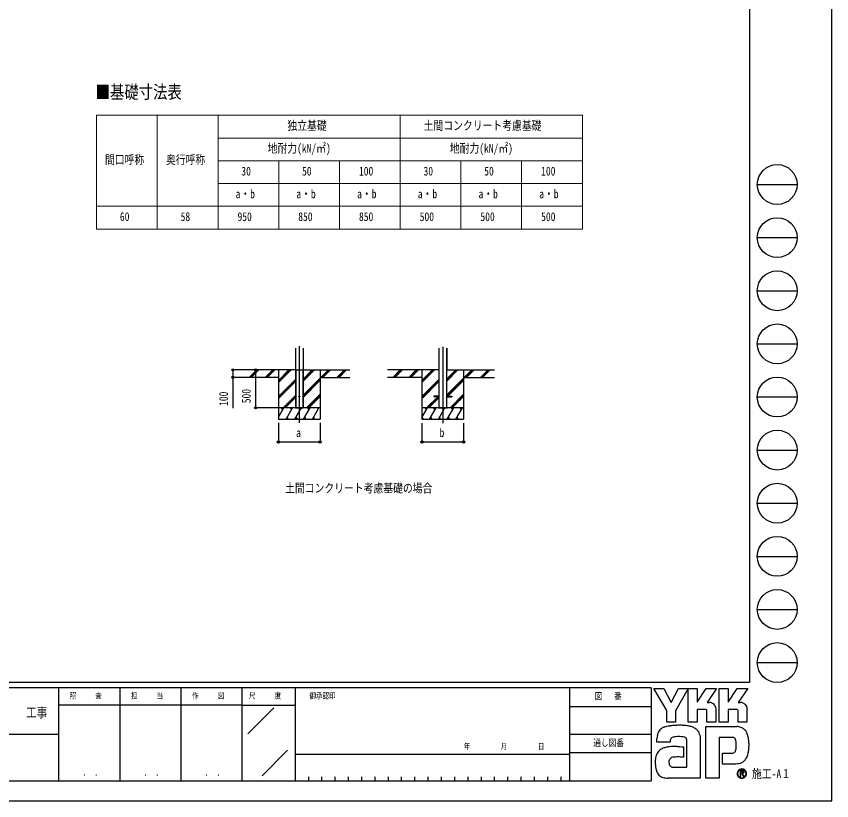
# Model space of a CAD drawing. Units: millimetres, scale not verified. Extents: x -14718 to 14718, y -10397 to 10401.
# Drawn here: x 3975 to 14718, y -10389 to -52 of the extents above; entities that cross this region are included whole.
import ezdxf
from ezdxf.enums import TextEntityAlignment as Align

# ---------------------------------------------------------------- set-up
doc = ezdxf.new("R2010")
doc.units = ezdxf.units.MM
doc.header["$LTSCALE"] = 50
doc.layers.add('0-1_TABLE1', color=7, linetype='Continuous', lineweight=18)
for name, color, linetype in [('0-2_USER1', 3, 'Continuous'), ('0-4_YKK_12', 2, 'Continuous'), ('0-5_YKK_A1', 4, 'Continuous'), ('0-6_YKK_D', 6, 'Continuous'), ('0-7_YKK_ZWAK', 7, 'Continuous')]:
    doc.layers.add(name, color=color, linetype=linetype)
doc.styles.add('ＭＳ ゴシック', font='')
doc.styles.get('ＭＳ ゴシック').set_extended_font_data('MS Gothic')

msp = doc.modelspace()

# ---------------------------------------------------------------- linework, layer by layer
at = {"layer": '0-1_TABLE1'}
for p, q in [((5032.57, -1356.6), (11432.57, -1356.6)), ((5032.57, -1356.6), (5032.57, -2856.6)), ((5832.57, -1356.6), (5832.57, -2856.6)), ((6632.57, -1356.6), (6632.57, -2856.6)), ((9032.57, -1356.6), (9032.57, -2856.6)), ((6632.57, -1656.6), (11432.57, -1656.6)), ((6632.57, -1956.6), (11432.57, -1956.6)), ((7432.57, -1956.6), (7432.57, -2856.6)), ((8232.57, -1956.6), (8232.57, -2856.6)), ((9832.57, -1956.6), (9832.57, -2856.6)), ((10632.57, -1956.6), (10632.57, -2856.6)), ((6632.57, -2256.6), (11432.57, -2256.6)), ((5032.57, -2856.6), (11432.57, -2856.6))]:
    msp.add_line(p, q, dxfattribs=at)
for points in [[(11432.57, -1356.6), (11432.57, -1956.6), (11432.57, -2856.6)], [(5032.57, -2556.6), (7432.57, -2556.6), (8232.57, -2556.6), (11432.57, -2556.6)]]:
    msp.add_lwpolyline(points, dxfattribs=at)
at = {"layer": '0-4_YKK_12'}
for p, q in [((7702.57, -4397.75), (7702.57, -5411.6)), ((9593.57, -4409.4), (9593.57, -5412.6))]:
    msp.add_line(p, q, dxfattribs=at)
at = {"layer": '0-5_YKK_A1'}
for p, q in [((7652.57, -4427.25), (7652.57, -5211.6)), ((7752.57, -4427.25), (7752.57, -5211.6)), ((7752.57, -4427.25), (7752.57, -5211.6)), ((9543.17, -4427.25), (9543.17, -4712.6)), ((9543.57, -4427.25), (9543.57, -5212.6)), ((9643.57, -4427.25), (9643.57, -5212.6)), ((9645.17, -4427.25), (9645.17, -4712.6)), ((7652.57, -4711.6), (6976.62, -4711.6)), ((7043.3, -4810.2), (7141.9, -4711.6)), ((7056.04, -4811.6), (7156.04, -4711.6)), ((7070.19, -4811.6), (7170.19, -4711.6)), ((7255.44, -4810.2), (7354.03, -4711.6)), ((7268.18, -4811.6), (7368.18, -4711.6)), ((7282.32, -4811.6), (7382.32, -4711.6)), ((7427.57, -4711.6), (7427.57, -5361.6)), ((7427.57, -4878.48), (7594.45, -4711.6)), ((7427.57, -4864.34), (7580.31, -4711.6)), ((7427.57, -4850.2), (7566.17, -4711.6)), ((7652.57, -4711.6), (7752.57, -4711.6)), ((7655.07, -4711.6), (7655.07, -5211.6)), ((7656.57, -4711.6), (7656.57, -5211.6)), ((7748.57, -4711.6), (7748.57, -5211.6)), ((7750.07, -4711.6), (7750.07, -5211.6)), ((7752.57, -4861.85), (7902.82, -4711.6)), ((7752.57, -4847.71), (7888.68, -4711.6)), ((7752.57, -4833.56), (7874.53, -4711.6)), ((7752.57, -4711.6), (8368.19, -4711.6)), ((7977.57, -4711.6), (7977.57, -5361.6)), ((7986.67, -4811.6), (8086.67, -4711.6)), ((8000.81, -4811.6), (8100.81, -4711.6)), ((8014.95, -4811.6), (8114.95, -4711.6)), ((8198.8, -4811.6), (8298.8, -4711.6)), ((8212.94, -4811.6), (8312.94, -4711.6)), ((8227.08, -4811.6), (8327.08, -4711.6)), ((9542.76, -4712.6), (8867.62, -4712.6)), ((8934.31, -4811.2), (9032.9, -4712.6)), ((8947.04, -4812.6), (9047.05, -4712.6)), ((8961.19, -4812.6), (9061.19, -4712.6)), ((9146.44, -4811.2), (9245.04, -4712.6)), ((9159.18, -4812.6), (9259.18, -4712.6)), ((9173.32, -4812.6), (9273.32, -4712.6)), ((9318.57, -4712.6), (9318.57, -5362.6)), ((9318.57, -4879.48), (9485.45, -4712.6)), ((9318.57, -4865.34), (9471.31, -4712.6)), ((9318.57, -4851.2), (9457.17, -4712.6)), ((9542.27, -4712.6), (9542.87, -4712.6)), ((9643.57, -4862.85), (9793.82, -4712.6)), ((9643.57, -4848.71), (9779.68, -4712.6)), ((9643.57, -4834.56), (9765.54, -4712.6)), ((9643.57, -4712.6), (9643.67, -4712.6)), ((9643.67, -4712.6), (9643.97, -4712.6)), ((9644.38, -4712.6), (10276.78, -4712.6)), ((9644.87, -4712.6), (9645.17, -4712.6)), ((9868.57, -4712.6), (9868.57, -5362.6)), ((9877.67, -4812.6), (9977.67, -4712.6)), ((9891.81, -4812.6), (9991.81, -4712.6)), ((9905.95, -4812.6), (10005.95, -4712.6)), ((10089.8, -4812.6), (10189.8, -4712.6)), ((10103.94, -4812.6), (10203.94, -4712.6)), ((10118.08, -4812.6), (10218.08, -4712.6)), ((7427.57, -4811.6), (6976.62, -4811.6)), ((7752.57, -5045.69), (7977.57, -4820.7)), ((7977.57, -4811.6), (8368.19, -4811.6)), ((9318.57, -4812.6), (8867.62, -4812.6)), ((9643.57, -5046.69), (9868.57, -4821.7)), ((9868.57, -4812.6), (10276.78, -4812.6)), ((7427.57, -5062.33), (7652.57, -4837.33)), ((7427.57, -5076.47), (7652.57, -4851.47)), ((7427.57, -5090.61), (7652.57, -4865.61)), ((7752.57, -5059.84), (7977.57, -4834.84)), ((7752.57, -5073.98), (7977.57, -4848.98)), ((9318.57, -5063.33), (9543.57, -4838.33)), ((9318.57, -5077.47), (9543.57, -4852.47)), ((9318.57, -5091.61), (9543.57, -4866.61)), ((9646.31, -5058.1), (9868.57, -4835.84)), ((9660.45, -5058.1), (9868.57, -4849.98)), ((7798.79, -5211.6), (7977.57, -5032.83)), ((7812.94, -5211.6), (7977.57, -5046.97)), ((9689.79, -5212.6), (9868.57, -5033.83)), ((9703.94, -5212.6), (9868.57, -5047.97)), ((7490.43, -5211.6), (7652.57, -5049.46)), ((7504.57, -5211.6), (7652.57, -5063.6)), ((7518.71, -5211.6), (7652.57, -5077.74)), ((7827.08, -5211.6), (7977.57, -5061.11)), ((9381.43, -5212.6), (9526.93, -5067.1)), ((9395.57, -5212.6), (9541.07, -5067.1)), ((9409.71, -5212.6), (9543.57, -5078.74)), ((9543.57, -5058.1), (9476.07, -5058.1)), ((9476.07, -5058.1), (9476.07, -5067.1)), ((9543.57, -5067.1), (9476.07, -5067.1)), ((9535.93, -5058.1), (9543.57, -5050.46)), ((9535.93, -5058.1), (9543.57, -5050.46)), ((9643.57, -5058.1), (9711.07, -5058.1)), ((9643.57, -5074.98), (9651.45, -5067.1)), ((9643.57, -5074.98), (9651.45, -5067.1)), ((9643.57, -5067.1), (9711.07, -5067.1)), ((9711.07, -5058.1), (9711.07, -5067.1)), ((9718.08, -5212.6), (9868.57, -5062.11)), ((7977.57, -5211.6), (7427.57, -5211.6)), ((7427.57, -5337.05), (7500, -5211.6)), ((7485, -5237.58), (7470, -5211.6)), ((7528.87, -5361.6), (7615.47, -5211.6)), ((7600.47, -5237.58), (7585.47, -5211.6)), ((7644.34, -5361.6), (7730.94, -5211.6)), ((7715.94, -5237.58), (7700.94, -5211.6)), ((7759.81, -5361.6), (7846.41, -5211.6)), ((7831.41, -5237.58), (7816.41, -5211.6)), ((7875.28, -5361.6), (7961.88, -5211.6)), ((9868.57, -5212.6), (9318.57, -5212.6)), ((9318.57, -5338.05), (9391, -5212.6)), ((9376, -5238.58), (9361, -5212.6)), ((9419.87, -5362.6), (9506.47, -5212.6)), ((9491.47, -5238.58), (9476.47, -5212.6)), ((9532.67, -5212.6), (9654.47, -5212.6)), ((9535.34, -5362.6), (9621.94, -5212.6)), ((9606.94, -5238.58), (9591.94, -5212.6)), ((9650.81, -5362.6), (9737.41, -5212.6)), ((9722.41, -5238.58), (9707.41, -5212.6)), ((9766.28, -5362.6), (9852.88, -5212.6)), ((9837.88, -5238.58), (9822.88, -5212.6)), ((7427.57, -5361.6), (7977.57, -5361.6)), ((7543.86, -5335.62), (7558.86, -5361.6)), ((7659.33, -5335.62), (7674.33, -5361.6)), ((7774.81, -5335.62), (7789.81, -5361.6)), ((7890.27, -5335.62), (7905.27, -5361.6)), ((9318.57, -5362.6), (9868.57, -5362.6)), ((9319.4, -5336.62), (9334.39, -5362.6)), ((9434.87, -5336.62), (9449.86, -5362.6)), ((9550.34, -5336.62), (9565.33, -5362.6)), ((9665.81, -5336.62), (9680.81, -5362.6)), ((9781.28, -5336.62), (9796.27, -5362.6))]:
    msp.add_line(p, q, dxfattribs=at)
for points in [[(7652.57, -4427.25), (7652.57, -5211.6), (7752.57, -5211.6)], [(9541.97, -4427.25), (9541.97, -4712.6), (9542.27, -4712.6)], [(9643.97, -4427.25), (9643.97, -4712.6), (9644.27, -4712.6), (9644.87, -4712.6)], [(9542.87, -4712.6), (9543.17, -4712.6), (9543.47, -4712.6), (9543.57, -4712.6)]]:
    msp.add_lwpolyline(points, dxfattribs=at)
msp.add_circle((7702.57, -5061.6), 5, dxfattribs=at)
at = {"layer": '0-6_YKK_D'}
for p, q in [((6975.62, -4711.6), (6826.57, -4711.6)), ((7127.57, -4711.6), (7127.57, -5211.6)), ((6975.62, -4811.6), (6826.57, -4811.6)), ((7426.57, -5211.6), (7126.57, -5211.6)), ((7427.57, -5411.6), (7427.57, -5662.6)), ((7977.57, -5411.6), (7977.57, -5662.6)), ((9318.57, -5412.6), (9318.57, -5662.6)), ((9868.57, -5412.6), (9868.57, -5662.6)), ((7427.57, -5661.6), (7977.57, -5661.6)), ((9318.57, -5661.6), (9868.57, -5661.6))]:
    msp.add_line(p, q, dxfattribs=at)
msp.add_lwpolyline([(6827.57, -4711.6), (6827.57, -4811.6), (6827.57, -5216.7)], dxfattribs=at)
for centre in [(6827.57, -4711.6), (7127.57, -4711.6), (6827.57, -4811.6), (7127.57, -5211.6), (7427.57, -5661.6), (7977.57, -5661.6), (9318.57, -5661.6), (9868.57, -5661.6)]:
    msp.add_circle(centre, 14.88, dxfattribs=at)
at = {"layer": '0-7_YKK_ZWAK'}
for p, q in [((13632.57, 9718.4), (13632.57, -8831.6)), ((13737.57, -2269.1), (14262.57, -2269.1)), ((13737.57, -2969.1), (14262.57, -2969.1)), ((13737.57, -3669.1), (14262.57, -3669.1)), ((13737.57, -4369.1), (14262.57, -4369.1)), ((13737.57, -5069.1), (14262.57, -5069.1)), ((13737.57, -5769.1), (14262.57, -5769.1)), ((13737.57, -6469.1), (14262.57, -6469.1)), ((13737.57, -7169.1), (14262.57, -7169.1)), ((13737.57, -7869.1), (14262.57, -7869.1)), ((13737.57, -8569.1), (14262.57, -8569.1)), ((13632.57, -8831.6), (-13667.43, -8831.6)), ((4532.57, -8901.6), (-17.43, -8901.6)), ((5337.57, -8901.6), (5337.57, -10126.6)), ((6142.57, -8901.6), (6142.57, -10126.6)), ((6947.57, -8901.6), (6947.57, -10126.6)), ((7647.57, -8901.6), (6947.57, -8901.6)), ((11261.32, -8901.6), (7647.57, -8901.6)), ((7647.57, -8901.6), (7647.57, -10126.6)), ((11261.32, -8901.6), (11261.32, -10126.6)), ((12337.57, -8901.6), (11261.32, -8901.6)), ((12337.57, -8901.6), (12337.57, -10126.6)), ((6947.57, -9129.1), (4532.57, -9129.1)), ((6947.57, -9129.1), (7647.57, -9129.1)), ((7024.87, -9508.12), (7367.63, -9165.35)), ((11261.32, -9146.6), (12337.57, -9146.6)), ((-17.43, -9514.1), (4532.57, -9514.1)), ((11261.32, -9514.1), (12337.57, -9514.1)), ((7212.35, -10060.06), (7549.12, -9723.29)), ((12337.57, -9759.1), (11261.32, -9759.1)), ((7647.57, -9776.6), (11261.32, -9776.6)), ((7822.57, -10074.1), (7822.57, -10126.6)), ((7997.57, -10074.1), (7997.57, -10126.6)), ((8172.57, -10074.1), (8172.57, -10126.6)), ((8347.57, -10074.1), (8347.57, -10126.6)), ((8522.57, -10074.1), (8522.57, -10126.6)), ((8697.57, -10074.1), (8697.57, -10126.6)), ((8872.57, -10074.1), (8872.57, -10126.6)), ((9047.57, -10074.1), (9047.57, -10126.6)), ((9222.57, -10074.1), (9222.57, -10126.6)), ((9397.57, -10074.1), (9397.57, -10126.6)), ((9572.57, -10074.1), (9572.57, -10126.6)), ((9747.57, -10074.1), (9747.57, -10126.6)), ((9922.57, -10074.1), (9922.57, -10126.6)), ((10097.57, -10074.1), (10097.57, -10126.6)), ((10272.57, -10074.1), (10272.57, -10126.6)), ((10447.57, -10074.1), (10447.57, -10126.6)), ((10622.57, -10074.1), (10622.57, -10126.6)), ((10797.57, -10074.1), (10797.57, -10126.6)), ((10972.57, -10074.1), (10972.57, -10126.6)), ((11147.57, -10074.1), (11147.57, -10126.6)), ((13533.36, -10088.03), (13533.36, -10088.03)), ((-17.43, -10126.6), (4532.57, -10126.6)), ((4532.57, -10126.6), (6947.57, -10126.6)), ((6947.57, -10126.6), (7647.57, -10126.6)), ((7647.57, -10126.6), (11261.32, -10126.6)), ((11261.32, -10126.6), (12337.57, -10126.6))]:
    msp.add_line(p, q, dxfattribs=at)
for points in [[(-14717.5, -10389.1), (14717.5, -10389.1), (14717.5, 10400.9), (-14717.5, 10400.9)], [(12376.07, -8912.1), (12504.91, -8912.1), (12601.65, -9094.45), (12698.14, -8912.1), (12827.07, -8912.1), (12661.85, -9206.07), (12661.85, -9353.57), (12544.34, -9353.57), (12544.34, -9202.1)]]:
    msp.add_lwpolyline(points, close=True, dxfattribs=at)
for points in [[(6947.57, -8901.6), (4532.57, -8901.6), (4532.57, -10126.6)], [(13056.91, -9187.23), (12945.69, -9187.23), (12945.69, -9353.44), (12827.2, -9353.44), (12827.2, -8912.1), (12945.69, -8912.1), (12945.69, -9092.65), (13062.24, -8912.1), (13201.44, -8912.1), (13076.56, -9094.84), (13080.98, -9094.84), (13085.87, -9094.84), (13090.88, -9094.84), (13095.71, -9094.84), (13100.03, -9094.84), (13103.51, -9094.84), (13105.84, -9094.84), (13106.68, -9094.84)], [(13466.29, -9187.23), (13355.19, -9187.23), (13355.19, -9353.57), (13236.64, -9353.57), (13236.64, -8912.1), (13355.19, -8912.1), (13355.19, -9092.65), (13471.61, -8912.1), (13610.81, -8912.1), (13485.93, -9094.84), (13490.4, -9094.84), (13495.31, -9094.84), (13500.33, -9094.84), (13505.15, -9094.84), (13509.45, -9094.84), (13512.91, -9094.84), (13515.22, -9094.84), (13516.06, -9094.84)], [(13140.77, -9101.85), (13154.92, -9109.93), (13166.9, -9120.47), (13176.54, -9133.02), (13183.64, -9147.12), (13188.04, -9162.34), (13189.54, -9178.22), (13189.54, -9353.86), (13073.94, -9353.86), (13073.94, -9204.03)], [(13550.19, -9101.85), (13564.38, -9109.93), (13576.41, -9120.47), (13586.09, -9133.02), (13593.24, -9147.12), (13597.66, -9162.34), (13599.18, -9178.22), (13599.18, -9353.57), (13483.31, -9353.57), (13483.31, -9204.03)], [(13401.04, -9554.37), (13234.18, -9554.37), (13234.18, -10091.6), (13059.31, -10091.6), (13059.31, -9411.87), (13465.73, -9411.87)], [(12616.79, -9557.19), (12608.65, -9561.77), (12602.31, -9567.36), (12597.51, -9573.89), (12594.02, -9581.28), (12591.62, -9589.46), (12590.06, -9598.34), (12589.12, -9607.86), (12588.55, -9617.94), (12413.61, -9618.36), (12414.12, -9594.43), (12415.09, -9567.55)], [(12976.98, -9511.18), (12981.95, -9531.26), (12984.76, -9552.75), (12985.65, -9575.65), (12985.65, -10091.6), (12563.43, -10091.6)], [(12683.81, -9673.45), (12716.93, -9675.63), (12742.96, -9678.55), (12759.99, -9681.28), (12766.09, -9682.91), (12766.09, -9816.75), (12746.73, -9814.71), (12725.5, -9813.56), (12703.76, -9813.12), (12682.9, -9813.18), (12664.29, -9813.57), (12649.29, -9814.08), (12639.29, -9814.53), (12635.65, -9814.72), (12620.52, -9817.49), (12607.47, -9821.82), (12596.51, -9827.74), (12587.63, -9835.29), (12580.84, -9844.49), (12576.14, -9855.37), (12573.53, -9867.95), (12573, -9882.27), (12574.67, -9898.01), (12578.01, -9911.03), (12582.82, -9921.56), (12588.89, -9929.86), (12596.01, -9936.18), (12603.97, -9940.77), (12612.56, -9943.87), (12621.56, -9945.73), (12807.42, -9945.73), (12807.42, -9601.86), (12807.47, -9595.04), (12807.12, -9588.38), (12806.24, -9581.95), (12804.75, -9575.86), (12802.52, -9570.19), (12799.45, -9565.02), (12795.43, -9560.44), (12790.36, -9556.54)], [(12790.36, -9556.54), (12779.46, -9552.26), (12762.03, -9548.63), (12739.79, -9545.96), (12714.48, -9544.53), (12687.79, -9544.64), (12661.47, -9546.59)], [(13575.5, -9459.89), (13586.9, -9474.29), (13595.45, -9488.23), (13601.41, -9500.85)], [(13460.39, -9657.59), (13460.17, -9635.31), (13459.11, -9615.24), (13456.6, -9597.62), (13452.03, -9582.67)], [(13560.97, -9867.5), (13544.82, -9880.05), (13528.01, -9889.92), (13510.64, -9897.28), (13492.85, -9902.32), (13474.77, -9905.21), (13456.52, -9906.13), (13276.76, -9906.13), (13276.76, -9764.92), (13378.13, -9764.92), (13396.82, -9764.66), (13413.25, -9763.07), (13427.35, -9758.93)], [(13561.12, -10013.19), (13561.04, -10011.14), (13560.78, -10009.16), (13560.36, -10007.27), (13559.77, -10005.46), (13559.01, -10003.74), (13558.09, -10002.13), (13557.02, -10000.63), (13555.78, -9999.24), (13554.16, -9997.81), (13552.36, -9996.56), (13550.39, -9995.5), (13548.26, -9994.62), (13545.97, -9993.94), (13543.54, -9993.45), (13540.97, -9993.15), (13538.27, -9993.05), (13511.74, -9993.05), (13511.74, -10071.09), (13519.76, -10071.09), (13519.76, -10001.01), (13538.27, -10001.01), (13540.18, -10001.07), (13541.98, -10001.26), (13543.66, -10001.57), (13545.22, -10002), (13546.65, -10002.55), (13547.95, -10003.21), (13549.11, -10003.99), (13550.13, -10004.88)], [(13553.26, -10013.19), (13552.77, -10016.94), (13551.43, -10019.9), (13549.41, -10022.15), (13546.91, -10023.79), (13544.1, -10024.9), (13541.17, -10025.59), (13538.29, -10025.94), (13535.65, -10026.03), (13528.71, -10026.03), (13532.21, -10031.99), (13555.13, -10071.35), (13564.3, -10071.35), (13542.2, -10033.47), (13544.27, -10033.06), (13546.24, -10032.53), (13548.12, -10031.9), (13549.88, -10031.16), (13551.54, -10030.31), (13553.08, -10029.35), (13554.49, -10028.29), (13555.78, -10027.11)]]:
    msp.add_lwpolyline(points, dxfattribs=at)
for centre in [(14000.07, -2269.1), (14000.07, -2969.1), (14000.07, -3669.1), (14000.07, -4369.1), (14000.07, -5069.1), (14000.07, -5769.1), (14000.07, -6469.1), (14000.07, -7169.1), (14000.07, -7869.1), (14000.07, -8569.1)]:
    msp.add_circle(centre, 262.5, dxfattribs=at)
for centre, radius, start, end in [((13106.86, -9182.26), 87.42, 78.26798, 90.11215), ((13108.11, -9175.9), 80.94, 66.19963, 78.22058), ((13516.23, -9182.42), 87.58, 78.27851, 90.10826), ((13517.43, -9176.28), 81.32, 66.2483, 78.23226), ((13057.53, -9203.63), 16.41, 358.57817, 92.1683), ((13466.98, -9203.55), 16.33, 358.29941, 92.43455), ((12547.26, -9542.13), 126.64, 122.60463, 137.83438), ((12564, -9569.21), 158.47, 108.37421, 122.42809), ((12590.52, -9663.52), 256.38, 100.93159, 107.35499), ((12677.19, -10083.96), 685.64, 97.86054, 101.37938), ((12717.87, -10366.63), 971.23, 94.90201, 97.9576), ((12720.64, -10389.26), 994, 91.6169, 94.94971), ((12716.79, -10228.31), 833.01, 87.51794, 91.66439), ((12727.61, -9996.32), 600.77, 81.92631, 87.59083), ((12759.56, -9777.41), 379.54, 73.67137, 82.05943), ((12806.94, -9618.81), 214.03, 60.60528, 73.9085), ((12826.34, -9580.13), 170.81, 52.17347, 59.90542), ((12843.69, -9557.67), 142.43, 43.55042, 52.14561), ((13459.09, -9598.85), 187.09, 78.73198, 87.96551), ((13464.58, -9570.79), 158.51, 69.03034, 78.69541), ((13469.69, -9557.15), 143.94, 59.39484, 68.9885), ((13472.06, -9553), 139.16, 50.3012, 59.3616), ((13471.19, -9553.98), 140.47, 42.05209, 50.28551), ((12732.32, -9585.7), 317.75, 171.55622, 176.72493), ((12624.64, -9569.63), 208.88, 163.48385, 171.57982), ((12570.62, -9553.61), 152.53, 152.2125, 163.4865), ((12547.28, -9541.54), 126.25, 138.03852, 152.12015), ((12662.97, -9666.8), 118.94, 102.4979, 112.84632), ((12685.98, -9766.08), 220.85, 96.37207, 102.75341), ((12853.25, -9548.43), 129.14, 34.48659, 43.50182), ((12853.31, -9548.23), 128.97, 25.58915, 34.43128), ((12841.84, -9553.61), 141.65, 17.43089, 25.54591), ((13402, -9640.14), 85.77, 77.94572, 90.63794), ((13409.45, -9605.16), 50.01, 60.20991, 77.92418), ((13401.82, -9593.94), 220.22, 14.76267, 25.00486), ((13266.76, -9630.75), 360.21, 7.9139, 14.95041), ((13414.28, -9596.07), 39.72, 39.8078, 59.75378), ((13407.49, -9601.26), 48.26, 22.65544, 39.38165), ((13062.71, -9659.62), 397.69, 355.2339, 0.29193), ((13131.85, -9650.37), 496.54, 2.54376, 8.01251), ((13054.52, -9654.44), 573.97, 357.76419, 2.60674), ((12573.6, -9851.11), 178.16, 153.89178, 164.94341), ((12547.25, -9838.44), 148.92, 142.04688, 153.80771), ((12542.16, -9834.8), 142.67, 130.60221, 141.94427), ((12550.56, -9844.9), 155.81, 120.60724, 130.53081), ((12567.15, -9873.11), 188.53, 112.58838, 120.58162), ((12589.48, -9926.75), 246.63, 106.61303, 112.59024), ((12624.58, -10044.75), 369.75, 99.87193, 106.59825), ((12644.25, -10155.55), 482.28, 94.78469, 99.91711), ((12653.83, -10265.8), 592.94, 90.80099, 94.81812), ((12655.28, -10347.89), 675.05, 87.57779, 90.82714), ((13411.02, -9722.1), 40.29, 293.91672, 314.09376), ((13405.52, -9717.25), 47.6, 314.78099, 333.92928), ((13370.17, -9700.08), 86.9, 334.00676, 347.34989), ((13273.74, -9677.75), 185.88, 347.14308, 355.40008), ((13346.92, -9707.01), 276.41, 339.22498, 347.31457), ((13192.02, -9670.87), 435.46, 347.15166, 352.97565), ((13076.59, -9655.86), 551.86, 352.8937, 357.82206), ((12733.47, -9876.3), 340.51, 174.55588, 182.47272), ((12631.44, -9866.53), 238.02, 164.97537, 174.56739), ((13444.3, -9735.95), 175.83, 311.57033, 318.66243), ((13423.95, -9718.1), 202.9, 318.67367, 325.29112), ((13476.26, -9757.09), 137.72, 326.23251, 339.61931), ((12923.74, -9873.31), 530.77, 181.90948, 187.89042), ((12700.42, -9904.72), 305.25, 187.80471, 196.36971), ((13533.46, -10032.76), 61.74, 90.09157, 179.92363), ((13533.23, -10032.25), 54.8, 89.86602, 135.149), ((13533.45, -10032.65), 61.63, 44.93442, 90.08536), ((13533.47, -10032.67), 55.21, 45.03108, 90.11509), ((13533.94, -10032.46), 61.15, 359.78949, 45.13288), ((12582.52, -9939.55), 182.31, 196.3102, 208.20993), ((12531.17, -9966.88), 124.15, 208.29777, 223.35561), ((12519.59, -9977.07), 108.73, 223.64205, 239.63663), ((12529.2, -9959.58), 128.68, 239.8785, 253.65355), ((12546.8, -9899.13), 191.64, 253.69102, 263.74909), ((12561.7, -9766.44), 325.16, 263.68487, 270.30455), ((13533.08, -10032.83), 61.37, 179.86065, 225.14399), ((13533.07, -10032.56), 54.9, 134.8007, 180.12175), ((13532.85, -10032.92), 54.68, 179.75513, 225.29722), ((13533.37, -10032.84), 61.57, 224.94536, 269.98445), ((13533.25, -10033.41), 54.62, 224.62822, 270.10973), ((13533.27, -10032.59), 55.44, 270.09072, 359.90926), ((13533.37, -10032.53), 61.88, 269.98802, 314.93777), ((13541.53, -10012.86), 11.73, 358.3894, 42.86139), ((13541.76, -10013.75), 19.37, 316.37674, 1.6565), ((13533.51, -10032.69), 55.2, 0.00643, 45.07115), ((13533.79, -10032.93), 61.3, 314.92572, 0.23508)]:
    msp.add_arc(centre, radius, start, end, dxfattribs=at)

# ---------------------------------------------------------------- texts
at = {"layer": '0-1_TABLE1', "style": 'ＭＳ ゴシック', "width": 0.8}
for s, p in [('独立基礎', (7546.97, -1585.35)), ('土間コンクリート考慮基礎', (9342.17, -1585.35)), ('地耐力(kN/㎡)', (7286.57, -1885.35)), ('地耐力(kN/㎡)', (9686.57, -1885.35)), ('間口呼称', (5142.77, -2035.35)), ('奥行呼称', (5946.97, -2035.35)), ('30', (6940.17, -2185.35)), ('50', (7740.17, -2185.35)), ('100', (8489.77, -2185.35)), ('30', (9340.17, -2185.35)), ('50', (10140.17, -2185.35)), ('100', (10889.77, -2185.35)), ('a・b', (6864.57, -2485.35)), ('a・b', (7664.57, -2485.35)), ('a・b', (8464.57, -2485.35)), ('a・b', (9264.57, -2485.35)), ('a・b', (10064.57, -2485.35)), ('a・b', (10864.57, -2485.35)), ('60', (5340.17, -2785.35)), ('58', (6140.17, -2785.35)), ('950', (6889.77, -2785.35)), ('850', (7689.77, -2785.35)), ('850', (8489.77, -2785.35)), ('500', (9289.77, -2785.35)), ('500', (10089.77, -2785.35)), ('500', (10889.77, -2785.35))]:
    msp.add_text(s, height=115.5, dxfattribs=at).set_placement(p, align=Align.BOTTOM_LEFT)
at = {"layer": '0-2_USER1', "style": 'ＭＳ ゴシック', "width": 0.8}
for s, height, p in [('■基礎寸法表', 173.2, (5021, -1188.4)), ('土間コンクリート考慮基礎の場合', 115.5, (7516.5, -6362.6))]:
    msp.add_text(s, height=height, dxfattribs=at).set_placement(p, align=Align.BOTTOM_LEFT)
at = {"layer": '0-6_YKK_D', "style": 'ＭＳ ゴシック', "width": 0.8}
for s, p in [('100', (6797.57, -5186.7)), ('500', (7097.57, -5151.85))]:
    msp.add_text(s, height=115.5, rotation=90, dxfattribs=at).set_placement(p, align=Align.BOTTOM_LEFT)
for s, p in [('b', (9551.57, -5631.6)), ('a', (7660.57, -5631.6))]:
    msp.add_text(s, height=115.5, dxfattribs=at).set_placement(p, align=Align.BOTTOM_LEFT)
at = {"layer": '0-7_YKK_ZWAK', "style": 'ＭＳ ゴシック', "width": 0.8}
for s, height, p in [('照     査', 76.98, (4677.47, -9067.85)), ('担     当', 76.98, (5485.27, -9067.85)), ('作     図', 76.98, (6290.27, -9067.85)), ('尺     度', 76.98, (7039.97, -9067.85)), ('御承認印', 76.98, (7836.98, -9067.85)), ('図\u3000 番', 89.81, (11596.91, -9085.35)), ('工事', 128.3, (4103.17, -9330.23)), ('年        月        日', 76.98, (9869.67, -9735.35)), ('通し図番', 89.81, (11577.31, -9697.85)), ('施工-A１', 115.5, (13667.57, -10126.6)), ('． ．', 90.71, (4847.5, -10089.33)), ('． ．', 90.71, (5652.5, -10089.33)), ('． ．', 90.71, (6457.5, -10089.33))]:
    msp.add_text(s, height=height, dxfattribs=at).set_placement(p, align=Align.BOTTOM_LEFT)

doc.saveas('drawing.dxf')
